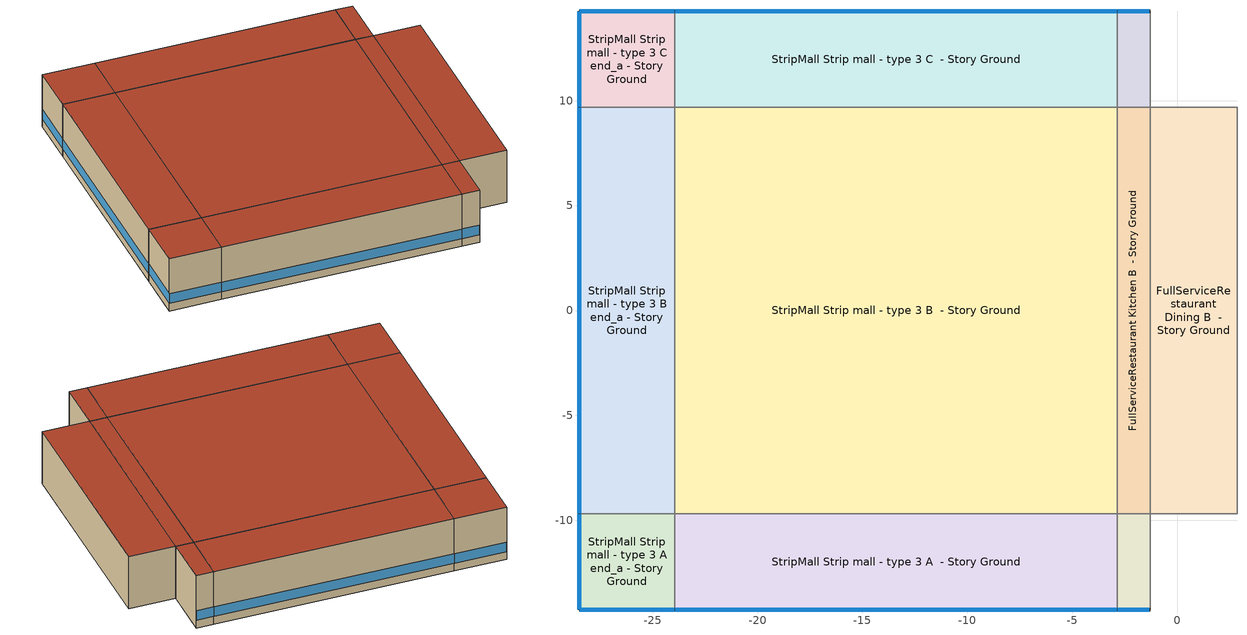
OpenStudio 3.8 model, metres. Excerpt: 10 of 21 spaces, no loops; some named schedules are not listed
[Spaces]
StripMall Strip mall - type 3 A end_a - Story Ground
 floor ground (Foundation F 126 Perim 914 Area 209): -28.51,-14.26 -28.51,-9.68 -23.94,-9.68 -23.94,-14.26 z0
 wall outside: -28.51,-9.68 -28.51,-14.26 -23.94,-14.26 z0:5.18
 wall to StripMall Strip mall - type 3 B end_a - Story Ground: -23.94,-9.68 -28.51,-9.68 z0:5.18
 wall to StripMall Strip mall - type 3 A  - Story Ground: -23.94,-14.26 -23.94,-9.68 z0:5.18
 window (Window U-1.01 SHGC 0.74): -28.51,-9.71 -28.51,-14.23 / -28.49,-14.26 -23.96,-14.26 z0.76:1.71
 roof outside: -23.94,-14.26 -23.94,-9.68 -28.51,-9.68 -28.51,-14.26 z5.18
StripMall Strip mall - type 3 B end_a - Story Ground
 floor ground (Foundation F 126 Perim 1937 Area 8855): -28.51,-9.68 -28.51,9.68 -23.94,9.68 -23.94,-9.68 z0
 wall outside: -28.51,9.68 -28.51,-9.68 z0:5.18
 wall to StripMall Strip mall - type 3 C end_a - Story Ground: -23.94,9.68 -28.51,9.68 z0:5.18
 wall to StripMall Strip mall - type 3 B  - Story Ground: -23.94,-9.68 -23.94,9.68 z0:5.18
 window (Window U-1.01 SHGC 0.74): -28.51,9.66 -28.51,-9.66 z0.76:1.7
 roof outside: -23.94,-9.68 -23.94,9.68 -28.51,9.68 -28.51,-9.68 z5.18
StripMall Strip mall - type 3 C end_a - Story Ground
 floor ground (Foundation F 126 Perim 914 Area 209): -28.51,9.68 -28.51,14.26 -23.94,14.26 -23.94,9.68 z0
 wall outside: -23.94,14.26 -28.51,14.26 -28.51,9.68 z0:5.18
 wall to StripMall Strip mall - type 3 C  - Story Ground: -23.94,9.68 -23.94,14.26 z0:5.18
 window (Window U-1.01 SHGC 0.74): -28.51,14.23 -28.51,9.71 / -23.96,14.26 -28.49,14.26 z0.76:1.71
 roof outside: -23.94,9.68 -23.94,14.26 -28.51,14.26 -28.51,9.68 z5.18
StripMall Strip mall - type 3 A  - Story Ground
 floor ground (Foundation F 126 Perim 2109 Area 9642): -23.94,-14.26 -23.94,-9.68 -2.85,-9.68 -2.85,-14.26 z0
 wall outside: -23.94,-14.26 -2.85,-14.26 z0:5.18
 wall to StripMall Strip mall - type 3 B  - Story Ground: -2.85,-9.68 -23.94,-9.68 z0:5.18
 wall to FullServiceRestaurant Kitchen A  - Story Ground: -2.85,-14.26 -2.85,-9.68 z0:5.18
 window (Window U-1.01 SHGC 0.74): -23.91,-14.26 -2.88,-14.26 z0.76:1.7
 roof outside: -2.85,-14.26 -2.85,-9.68 -23.94,-9.68 -23.94,-14.26 z5.18
StripMall Strip mall - type 3 B  - Story Ground
 floor ground (Foundation F 126 Perim 0 Area 40843): -23.94,-9.68 -23.94,9.68 -2.85,9.68 -2.85,-9.68 z0
 wall to StripMall Strip mall - type 3 C  - Story Ground: -2.85,9.68 -23.94,9.68 z0:5.18
 wall to FullServiceRestaurant Kitchen B  - Story Ground: -2.85,-9.68 -2.85,9.68 z0:5.18
 roof outside: -2.85,-9.68 -2.85,9.68 -23.94,9.68 -23.94,-9.68 z5.18
StripMall Strip mall - type 3 C  - Story Ground
 floor ground (Foundation F 126 Perim 2109 Area 9642): -23.94,9.68 -23.94,14.26 -2.85,14.26 -2.85,9.68 z0
 wall outside: -2.85,14.26 -23.94,14.26 z0:5.18
 wall to FullServiceRestaurant Kitchen C  - Story Ground: -2.85,9.68 -2.85,14.26 z0:5.18
 window (Window U-1.01 SHGC 0.74): -2.88,14.26 -23.91,14.26 z0.76:1.7
 roof outside: -2.85,9.68 -2.85,14.26 -23.94,14.26 -23.94,9.68 z5.18
FullServiceRestaurant Kitchen A  - Story Ground
 floor ground (Foundation F 126 Perim 156 Area 711): -2.85,-14.26 -2.85,-9.68 -1.3,-9.68 -1.3,-14.26 z0
 wall outside: -2.85,-14.26 -1.3,-14.26 z0:5.18
 wall to FullServiceRestaurant Kitchen B  - Story Ground: -1.3,-9.68 -2.85,-9.68 z0:5.18
 wall to FullServiceRestaurant Dining A  - Story Ground: -1.3,-14.26 -1.3,-9.68 z0:5.18
 window (Window U-1.01 SHGC 0.74): -2.83,-14.26 -1.32,-14.26 z0.76:1.73
 roof outside: -1.3,-14.26 -1.3,-9.68 -2.85,-9.68 -2.85,-14.26 z5.18
FullServiceRestaurant Kitchen B  - Story Ground
 floor ground (Foundation F 126 Perim 0 Area 3013): -2.85,-9.68 -2.85,9.68 -1.3,9.68 -1.3,-9.68 z0
 wall to FullServiceRestaurant Kitchen C  - Story Ground: -1.3,9.68 -2.85,9.68 z0:5.18
 wall to FullServiceRestaurant Dining B  - Story Ground: -1.3,-9.68 -1.3,9.68 z0:5.18
 roof outside: -1.3,-9.68 -1.3,9.68 -2.85,9.68 -2.85,-9.68 z5.18
FullServiceRestaurant Kitchen C  - Story Ground
 floor ground (Foundation F 126 Perim 156 Area 711): -2.85,9.68 -2.85,14.26 -1.3,14.26 -1.3,9.68 z0
 wall outside: -1.3,14.26 -2.85,14.26 z0:5.18
 wall to FullServiceRestaurant Dining C  - Story Ground: -1.3,9.68 -1.3,14.26 z0:5.18
 window (Window U-1.01 SHGC 0.74): -1.32,14.26 -2.83,14.26 z0.76:1.73
 roof outside: -1.3,9.68 -1.3,14.26 -2.85,14.26 -2.85,9.68 z5.18
FullServiceRestaurant Dining B  - Story Ground
 floor ground (Foundation F 126 Perim 0 Area 8031): -1.3,-9.68 -1.3,9.68 2.85,9.68 2.85,-9.68 z0
 wall to FullServiceRestaurant Dining C  - Story Ground: 2.85,9.68 -1.3,9.68 z0:5.18
 wall to StripMall Strip mall - type 1 B  - Story Ground: 2.85,-9.68 2.85,9.68 z0:5.18
 wall to FullServiceRestaurant Dining A  - Story Ground: -1.3,-9.68 2.85,-9.68 z0:5.18
 roof outside: 2.85,-9.68 2.85,9.68 -1.3,9.68 -1.3,-9.68 z5.18
[Site]
Middleton Fld_AL_USA: Latitude {deg}=31.42; Longitude {deg}=-87.04; Time Zone {hr}=-6; Elevation {m}=79; Terrain=City
[Site:WaterMainsTemperature]
Calculation Method=Correlation; Annual Average Outdoor Air Temperature {C}=19.2242; Maximum Difference In Monthly Average Outdoor Air Temperatures {deltaC}=20.55
[SizingPeriod:DesignDay] Daily Dry-Bulb Temperature Range {deltaC}=11.2; Barometric Pressure {Pa}=100380; Wind Speed {m/s}=2.4; Wind Direction {deg}=190; Rain Indicator=No; Snow Indicator=No; Day of Month=21; Month=7; Day Type=SummerDesignDay; Daylight Saving Time Indicator=No; Dry-Bulb Temperature Range Modifier Type=DefaultMultipliers; Solar Model Indicator=ASHRAETau; ASHRAE Clear Sky Optical Depth for Beam Irradiance=0.452; ASHRAE Clear Sky Optical Depth for Diffuse Irradiance=2.206
Name | Maximum Dry-Bulb Temperature {C} | Humidity Condition Type | Wetbulb or DewPoint at Maximum Dry-Bulb {C}
Middleton Fld Ann Clg .4% Condns DB=>MWB 1 | 35.3 | Wetbulb | 24.4
Middleton Fld Ann Clg .4% Condns WB=>MDB 1 | 31.6 | Wetbulb | 26.4
Middleton Fld Ann Clg 1% Condns DB=>MWB 1 | 33.9 | Wetbulb | 24.2
Middleton Fld Ann Clg 2% Condns DP=>MDB 1 | 27.4 | Dewpoint | 23.9
[ClimateZones]
Climate Zone Institution Name 1=ASHRAE; Climate Zone Document Name 1=ANSI/ASHRAE Standard 169; Climate Zone Document Year 1=2006; Climate Zone Value 1=ASHRAE 169-2013-3A
[Building]
ComStock DOE Ref Pre-1980|RetailStripmall|FullServiceRestaurant: North Axis {deg}=180; Default Construction Set=ComStock DOE Ref Pre-1980 - StMall - ASHRAE 169-2013-3A; Default Schedule Set=Building Default Schedule Set; Standards Building Type=StripMall
[Site:GroundTemperature:FCfactorMethod]
January Ground Temperature {C}=16; February Ground Temperature {C}=11.9; March Ground Temperature {C}=7.7; April Ground Temperature {C}=4; May Ground Temperature {C}=7.9; June Ground Temperature {C}=13.8; July Ground Temperature {C}=17.2; August Ground Temperature {C}=20.8; September Ground Temperature {C}=24.8; October Ground Temperature {C}=26.1; November Ground Temperature {C}=26.5; December Ground Temperature {C}=22.5
[Construction:FfactorGroundFloor] F-Factor {W/m-K}=1.26344
Name | Area {m2} | PerimeterExposed {m}
Foundation F 126 Perim 1937 Area 8855 | 88.5479 | 19.3674
Foundation F 126 Perim 914 Area 209 | 20.9032 | 9.144
Foundation F 126 Perim 0 Area 3013 | 30.1277 | 0
Foundation F 126 Perim 156 Area 711 | 7.11213 | 1.55558
Foundation F 126 Perim 2109 Area 9642 | 96.4156 | 21.0883
Foundation F 126 Perim 0 Area 40843 | 408.426 | 0
Foundation F 126 Perim 0 Area 8031 | 80.311 | 0
[DefaultConstructionSet]
ComStock DOE Ref Pre-1980 - StMall - ASHRAE 169-2013-3A: Default Exterior Surface Constructions=Default Surface Constructions 1; Default Interior Surface Constructions=Default Surface Constructions 2; Default Ground Contact Surface Constructions=Default Surface Constructions 3; Default Exterior SubSurface Constructions=Default Sub Surface Constructions 1; Default Interior SubSurface Constructions=Default Sub Surface Constructions 2; Interior Partition Construction=Typical Interior Partition
[DefaultSurfaceConstructions]
Name | Floor Construction | Wall Construction | Roof Ceiling Construction
Default Surface Constructions 1 | Typical Insulated Exterior Mass Floor | Typical Insulated Steel Framed Exterior Wall R-4.44 | Typical IEAD Roof R-10.0
Default Surface Constructions 2 | Typical Interior Floor | Typical Interior Wall | Typical Interior Ceiling
Default Surface Constructions 3 | Typical Insulated Carpeted 6in Slab Floor | Typical Insulated Basement Mass Wall
[Construction]
Typical Insulated Exterior Mass Floor: 4 in. Normalweight Concrete Floor, Typical Carpet Pad
Typical Insulated Steel Framed Exterior Wall R-4.44: 25mm Stucco, 5/8 in. Gypsum Board, Typical Insulation R-2.27, 5/8 in. Gypsum Board
Typical IEAD Roof R-10.0: Roof Membrane, Typical Insulation R-8.88, Metal Roof Surface
Typical Interior Floor: 100mm Normalweight concrete floor, CP02 CARPET PAD
Typical Interior Wall: G01 13mm gypsum board, G01 13mm gypsum board
Typical Interior Ceiling: CP02 CARPET PAD, 100mm Normalweight concrete floor
Typical Insulated Carpeted 6in Slab Floor: 6 in. Normalweight Concrete Floor, Typical Carpet Pad
Typical Insulated Basement Mass Wall: 8 in. Concrete Block Basement Wall
U 1.22 SHGC 0.54 Simple Glazing Window U-1.22 SHGC 0.54: U 1.22 SHGC 0.54 Simple Glazing U-1.22 SHGC 0.54
U 1.22 SHGC 0.54 Simple Glazing Window U-1.22 SHGC 0.54 1: U 1.22 SHGC 0.54 Simple Glazing U-1.22 SHGC 0.54 1
Typical Insulated Metal Door: F08 Metal surface, Typical Insulation
U 0.88 SHGC 0.16 Sgl Ref-A-L Clr 6mm: REF A CLEAR LO 6MM
Typical Overhead Door: Typical Insulation
Typical Interior Window: Clear 3mm
Typical Interior Door; Typical Interior Partition: G05 25mm wood
InteriorFurnishings 1: Std Wood 6inch 1
Window U-1.01 SHGC 0.74: Simple Glazing Single - No LowE - Clear - Aluminum
[Material:NoMass] Roughness=Smooth; Thermal Absorptance=0.9; Solar Absorptance=0.7
Name | Thermal Resistance {m2-K/W} | Visible Absorptance
Typical Insulation R-2.27 | 0.39899 | 0.7
Typical Carpet Pad; CP02 CARPET PAD | 0.21648 | 0.8
Typical Insulation R-8.88 | 1.56434 | 0.7
Typical Insulation | 0.0282222 | 0.7
[Material] Thermal Absorptance=0.9
Name | Roughness | Thickness {m} | Conductivity {W/m-K} | Density {kg/m3} | Specific Heat {J/kg-K} | Solar Absorptance | Visible Absorptance
4 in. Normalweight Concrete Floor | MediumRough | 0.1016 | 2.31 | 2322 | 832 | 0.7 | 0.7
25mm Stucco | Smooth | 0.0254 | 0.72 | 1856 | 840 | 0.7 | 0.7
5/8 in. Gypsum Board | MediumSmooth | 0.0159 | 0.16 | 800 | 1090 | 0.7 | 0.7
Roof Membrane | VeryRough | 0.0095 | 0.16 | 1121.29 | 1460 | 0.7 | 0.7
Metal Roof Surface; F08 Metal surface | Smooth | 0.0008 | 45.28 | 7824 | 500 | 0.7 | 0.7
100mm Normalweight concrete floor | MediumRough | 0.1016 | 2.31045 | 2322 | 832.557 | 0.7 | 0.7
G01 13mm gypsum board | Smooth | 0.0127 | 0.160031 | 800.001 | 1090.73 | 0.7 | 0.5
6 in. Normalweight Concrete Floor | MediumRough | 0.1524 | 2.31 | 2322 | 832 | 0.7 | 0.7
8 in. Concrete Block Basement Wall | MediumRough | 0.2032 | 1.326 | 1842 | 912 | 0.7 | 0.7
G05 25mm wood | MediumSmooth | 0.0254 | 0.15 | 608 | 1630 | 0.5 | 0.5
Std Wood 6inch 1 | MediumSmooth | 0.15 | 0.12 | 540 | 1210 | 0.7 | 0.7
[DefaultSubSurfaceConstructions]
Name | Fixed Window Construction | Operable Window Construction | Door Construction | Glass Door Construction | Overhead Door Construction | Tubular Daylight Dome Construction | Tubular Daylight Diffuser Construction
Default Sub Surface Constructions 1 | U 1.22 SHGC 0.54 Simple Glazing Window U-1.22 SHGC 0.54 | U 1.22 SHGC 0.54 Simple Glazing Window U-1.22 SHGC 0.54 1 | Typical Insulated Metal Door | U 0.88 SHGC 0.16 Sgl Ref-A-L Clr 6mm | Typical Overhead Door | Typical Interior Window | Typical Interior Window
Default Sub Surface Constructions 2 | Typical Interior Window | Typical Interior Window | Typical Interior Door
[WindowMaterial:SimpleGlazingSystem]
Name | U-Factor {W/m2-K} | Solar Heat Gain Coefficient | Visible Transmittance
U 1.22 SHGC 0.54 Simple Glazing U-1.22 SHGC 0.54; U 1.22 SHGC 0.54 Simple Glazing U-1.22 SHGC 0.54 1 | 6.92748 | 0.54 | 0.38
Simple Glazing Single - No LowE - Clear - Aluminum | 5.73505 | 0.744 | 0.754
[WindowMaterial:Glazing] Optical Data Type=SpectralAverage; Infrared Transmittance at Normal Incidence=0; Front Side Infrared Hemispherical Emissivity=0.84; Conductivity {W/m-K}=0.9; Dirt Correction Factor for Solar and Visible Transmittance=1; Solar Diffusing=No
Name | Thickness {m} | Solar Transmittance at Normal Incidence | Front Side Solar Reflectance at Normal Incidence | Back Side Solar Reflectance at Normal Incidence | Visible Transmittance at Normal Incidence | Front Side Visible Reflectance at Normal Incidence | Back Side Visible Reflectance at Normal Incidence | Back Side Infrared Hemispherical Emissivity
REF A CLEAR LO 6MM | 0.006 | 0.066 | 0.341 | 0.493 | 0.08 | 0.41 | 0.37 | 0.4
Clear 3mm | 0.003 | 0.837 | 0.075 | 0.075 | 0.898 | 0.081 | 0.081 | 0.84
[SpaceType]
Name | Default Schedule Set | Design Specification Outdoor Air Object | Standards Building Type | Standards Space Type
StripMall Strip mall - type 3 - ComStock DOE Ref Pre-1980 | StripMall Strip mall - type 3 Schedule Set | StripMall Strip mall - type 3 Ventilation | StripMall | Strip mall - type 3
FullServiceRestaurant Kitchen - ComStock DOE Ref Pre-1980 | FullServiceRestaurant Kitchen Schedule Set | FullServiceRestaurant Kitchen Ventilation | FullServiceRestaurant | Kitchen
FullServiceRestaurant Dining - ComStock DOE Ref Pre-1980 | FullServiceRestaurant Dining Schedule Set | FullServiceRestaurant Dining Ventilation | FullServiceRestaurant | Dining
[BuildingStory]
Story Ground: Nominal Z Coordinate {m}=0; Nominal Floor to Floor Height {m}=5.1816
[Space] Building Story=Story Ground
Name | Space Type | Thermal Zone
StripMall Strip mall - type 3 A end_a - Story Ground | StripMall Strip mall - type 3 - ComStock DOE Ref Pre-1980 | Zone StripMall Strip mall - type 3 A end_a - Story Ground
StripMall Strip mall - type 3 B end_a - Story Ground | StripMall Strip mall - type 3 - ComStock DOE Ref Pre-1980 | Zone StripMall Strip mall - type 3 B end_a - Story Ground
StripMall Strip mall - type 3 C end_a - Story Ground | StripMall Strip mall - type 3 - ComStock DOE Ref Pre-1980 | Zone StripMall Strip mall - type 3 C end_a - Story Ground
StripMall Strip mall - type 3 A  - Story Ground | StripMall Strip mall - type 3 - ComStock DOE Ref Pre-1980 | Zone StripMall Strip mall - type 3 A  - Story Ground
StripMall Strip mall - type 3 B  - Story Ground | StripMall Strip mall - type 3 - ComStock DOE Ref Pre-1980 | Zone StripMall Strip mall - type 3 B  - Story Ground
StripMall Strip mall - type 3 C  - Story Ground | StripMall Strip mall - type 3 - ComStock DOE Ref Pre-1980 | Zone StripMall Strip mall - type 3 C  - Story Ground
FullServiceRestaurant Kitchen A  - Story Ground | FullServiceRestaurant Kitchen - ComStock DOE Ref Pre-1980 | Zone FullServiceRestaurant Kitchen A  - Story Ground
FullServiceRestaurant Kitchen B  - Story Ground | FullServiceRestaurant Kitchen - ComStock DOE Ref Pre-1980 | Zone FullServiceRestaurant Kitchen B  - Story Ground
FullServiceRestaurant Kitchen C  - Story Ground | FullServiceRestaurant Kitchen - ComStock DOE Ref Pre-1980 | Zone FullServiceRestaurant Kitchen C  - Story Ground
FullServiceRestaurant Dining B  - Story Ground | FullServiceRestaurant Dining - ComStock DOE Ref Pre-1980 | Zone FullServiceRestaurant Dining B  - Story Ground
[ThermalZone] Multiplier=1; Use Ideal Air Loads=No
Name | Thermostat
Zone StripMall Strip mall - type 3 A end_a - Story Ground | StripMall Strip mall - type 3 - ComStock DOE Ref Pre-1980 Thermostat 1
Zone StripMall Strip mall - type 3 B end_a - Story Ground | StripMall Strip mall - type 3 - ComStock DOE Ref Pre-1980 Thermostat 3
Zone StripMall Strip mall - type 3 C end_a - Story Ground | StripMall Strip mall - type 3 - ComStock DOE Ref Pre-1980 Thermostat 5
Zone StripMall Strip mall - type 3 A  - Story Ground | StripMall Strip mall - type 3 - ComStock DOE Ref Pre-1980 Thermostat
Zone StripMall Strip mall - type 3 B  - Story Ground | StripMall Strip mall - type 3 - ComStock DOE Ref Pre-1980 Thermostat 2
Zone StripMall Strip mall - type 3 C  - Story Ground | StripMall Strip mall - type 3 - ComStock DOE Ref Pre-1980 Thermostat 4
Zone FullServiceRestaurant Kitchen A  - Story Ground | FullServiceRestaurant Kitchen - ComStock DOE Ref Pre-1980 Thermostat
Zone FullServiceRestaurant Kitchen B  - Story Ground | FullServiceRestaurant Kitchen - ComStock DOE Ref Pre-1980 Thermostat 1
Zone FullServiceRestaurant Kitchen C  - Story Ground | FullServiceRestaurant Kitchen - ComStock DOE Ref Pre-1980 Thermostat 2
Zone FullServiceRestaurant Dining B  - Story Ground | FullServiceRestaurant Dining - ComStock DOE Ref Pre-1980 Thermostat 1
[People:Definition] Number of People Calculation Method=People/Area; Fraction Radiant=0.3
Name | People per Space Floor Area {person/m2}
FullServiceRestaurant Dining People Definition | 0.721182
FullServiceRestaurant Kitchen People Definition | 0.0538196
StripMall Strip mall - type 3 People Definition | 0.161459
[People] Work Efficiency Schedule=Work Efficiency Schedule; Clothing Insulation Schedule=Clothing Schedule; Air Velocity Schedule=Air Velocity Schedule; Multiplier=1
Name | People Definition | Space or SpaceType
FullServiceRestaurant Dining People | FullServiceRestaurant Dining People Definition | FullServiceRestaurant Dining - ComStock DOE Ref Pre-1980
FullServiceRestaurant Kitchen People | FullServiceRestaurant Kitchen People Definition | FullServiceRestaurant Kitchen - ComStock DOE Ref Pre-1980
StripMall Strip mall - type 3 People | StripMall Strip mall - type 3 People Definition | StripMall Strip mall - type 3 - ComStock DOE Ref Pre-1980
[Lights:Definition] Design Level Calculation Method=Watts/Area; Fraction Visible=0.2; Return Air Fraction=0
Name | Watts per Space Floor Area {W/m2} | Fraction Radiant
FullServiceRestaurant Dining - ComStock DOE Ref Pre-1980 General Lights Definition | 2.41972 | 0.31
FullServiceRestaurant Dining - ComStock DOE Ref Pre-1980 Task Lights Definition | 4.44268 | 0.125
FullServiceRestaurant Dining - ComStock DOE Ref Pre-1980 Wall Wash Lights Definition | 6.57466 | 0.125
FullServiceRestaurant Kitchen - ComStock DOE Ref Pre-1980 General Lights Definition | 9.13396 | 0.31
FullServiceRestaurant Kitchen - ComStock DOE Ref Pre-1980 Task Lights Definition | 14.7651 | 0.125
StripMall Strip mall - type 3 - ComStock DOE Ref Pre-1980 General Lights Definition | 9.60024 | 0.31
StripMall Strip mall - type 3 - ComStock DOE Ref Pre-1980 Supplemental Lights Definition | 3.93529 | 0.125
StripMall Strip mall - type 3 - ComStock DOE Ref Pre-1980 Wall Wash Lights Definition | 3.88844 | 0.125
[ElectricEquipment:Definition]
Name | Design Level Calculation Method | Watts per Space Floor Area {W/m2} | Fraction Latent | Fraction Radiant | Fraction Lost | Design Level {W}
FullServiceRestaurant Dining Elec Equip Definition | Watts/Area | 27.1251 | 0.25 | 0.3 | 0
misc_electric_kitchen_equipment_definition | Watts/Area | 16.8455 | 0.25 | 0.3 | 0.2
StripMall Strip mall - type 3 Elec Equip Definition | Watts/Area | 3.83902 | 0 | 0.5 | 0
electric_fryer_equipment_definition_bldg_quantity=1.0 | EquipmentLevel |  | 0.25 | 0.3 | 0.2 | 22000
[ElectricEquipment]
Name | Electric Equipment Definition | Space or SpaceType | Schedule | Multiplier
FullServiceRestaurant Dining Elec Equip | FullServiceRestaurant Dining Elec Equip Definition | FullServiceRestaurant Dining - ComStock DOE Ref Pre-1980 | FoodService_Restaurant BLDG_EQUIP_EndUseData BPR Adjusted
misc_electric_kitchen_equipment | misc_electric_kitchen_equipment_definition | FullServiceRestaurant Kitchen - ComStock DOE Ref Pre-1980 | FoodService_Restaurant BLDG_EQUIP_EndUseData BPR Adjusted
StripMall Strip mall - type 3 Elec Equip | StripMall Strip mall - type 3 Elec Equip Definition | StripMall Strip mall - type 3 - ComStock DOE Ref Pre-1980 | Mercantile_Retail BLDG_EQUIP_EndUseData BPR Adjusted
electric_fryer_equipment_bldg_quantity=1.0 | electric_fryer_equipment_definition_bldg_quantity=1.0 | FullServiceRestaurant Kitchen - ComStock DOE Ref Pre-1980 | FoodService_Restaurant BLDG_EQUIP_EndUseData BPR Adjusted | 0.333333
[DesignSpecification:OutdoorAir] Outdoor Air Method=Sum
Name | Outdoor Air Flow per Person {m3/s-person} | Outdoor Air Flow per Floor Area {m3/s-m2}
FullServiceRestaurant Dining Ventilation | 0.00943895
FullServiceRestaurant Kitchen Ventilation |  | 0.0023876
StripMall Strip mall - type 3 Ventilation |  | 0.001524
[DefaultScheduleSet]
Name | Number of People Schedule | People Activity Level Schedule | Lighting Schedule | Electric Equipment Schedule | Infiltration Schedule | Gas Equipment Schedule | Hours of Operation Schedule
FullServiceRestaurant Dining Schedule Set | FullServiceRestaurant Bldg Occ | FullServiceRestaurant Activity | FoodService_Restaurant BLDG_LIGHT_EndUseData | FoodService_Restaurant BLDG_EQUIP_EndUseData | FullServiceRestaurant Infil Half On
FullServiceRestaurant Kitchen Schedule Set | FullServiceRestaurant Bldg Occ | FullServiceRestaurant Activity | FoodService_Restaurant BLDG_LIGHT_EndUseData | FoodService_Restaurant BLDG_EQUIP_EndUseData | FullServiceRestaurant Infil Half On | FullServiceRestaurant Gas Equip
StripMall Strip mall - type 3 Schedule Set | StripMall Bldg Occ | StripMall Activity | Mercantile_Retail BLDG_LIGHT_EndUseData | Mercantile_Retail BLDG_EQUIP_EndUseData | StripMall Infil Half On
Building Default Schedule Set |  |  |  |  |  |  | Building Hours of Operation NonResidential
[Exterior:Lights:Definition]
Name | Design Level {W}
Parking Areas and Drives Def (W/ft^2) | 0.0414577
Building Facades Def (W/ft^2) | 0.2
Main Entries Def (W/ft) | 30
Other Doors Def (W/ft) | 20
[Exterior:Lights] Schedule=Always On Discrete; Control Option=AstronomicalClock
Name | Exterior Lights Definition | Multiplier
Parking Areas and Drives | Parking Areas and Drives Def (W/ft^2) | 36756.1
Building Facades | Building Facades Def (W/ft^2) | 9541.23
Main Entries | Main Entries Def (W/ft) | 75.6
Other Doors | Other Doors Def (W/ft) | 43.68
[ZoneMixing] Schedule=RestaurantSitDown Kitchen_Exhaust_SCH; Design Flow Rate Calculation Method=Flow/Zone
Name | Zone or Space | Design Flow Rate {m3/s} | Source Zone or Space
Zone Mixing 1 | Zone FullServiceRestaurant Kitchen A  - Story Ground | 0.0236142 | Zone FullServiceRestaurant Dining A  - Story Ground
Zone Mixing 2 | Zone FullServiceRestaurant Kitchen B  - Story Ground | 0.100032 | Zone FullServiceRestaurant Dining B  - Story Ground
Zone Mixing 3 | Zone FullServiceRestaurant Kitchen C  - Story Ground | 0.0236142 | Zone FullServiceRestaurant Dining C  - Story Ground
[ThermostatSetpoint:DualSetpoint]
Name | Heating Setpoint Temperature Schedule | Cooling Setpoint Temperature Schedule
FullServiceRestaurant Dining - ComStock DOE Ref Pre-1980 Thermostat 1 | FullServiceRestaurant HtgSetp | FullServiceRestaurant ClgSetp
FullServiceRestaurant Kitchen - ComStock DOE Ref Pre-1980 Thermostat; FullServiceRestaurant Kitchen - ComStock DOE Ref Pre-1980 Thermostat 1; FullServiceRestaurant Kitchen - ComStock DOE Ref Pre-1980 Thermostat 2 | FullServiceRestaurant HtgSetp Kitchen | FullServiceRestaurant ClgSetp Kitchen
StripMall Strip mall - type 3 - ComStock DOE Ref Pre-1980 Thermostat; StripMall Strip mall - type 3 - ComStock DOE Ref Pre-1980 Thermostat 1; StripMall Strip mall - type 3 - ComStock DOE Ref Pre-1980 Thermostat 2; StripMall Strip mall - type 3 - ComStock DOE Ref Pre-1980 Thermostat 3; StripMall Strip mall - type 3 - ComStock DOE Ref Pre-1980 Thermostat 4; StripMall Strip mall - type 3 - ComStock DOE Ref Pre-1980 Thermostat 5 | StripMall HtgSetp | StripMall ClgSetp
[InternalMass:Definition]
Internal Mass Definition 2: Construction=InteriorFurnishings 1; Design Level Calculation Method=SurfaceArea/Area; Surface Area per Space Floor Area=2
[InternalMass] Internal Mass Definition=Internal Mass Definition 2; Multiplier=1
Name | Space or SpaceType
StripMall Strip mall - type 3 A end_a - Story Ground Mass | StripMall Strip mall - type 3 A end_a - Story Ground
StripMall Strip mall - type 3 B end_a - Story Ground Mass | StripMall Strip mall - type 3 B end_a - Story Ground
FullServiceRestaurant Kitchen B  - Story Ground Mass | FullServiceRestaurant Kitchen B  - Story Ground
FullServiceRestaurant Kitchen A  - Story Ground Mass | FullServiceRestaurant Kitchen A  - Story Ground
StripMall Strip mall - type 3 A  - Story Ground Mass | StripMall Strip mall - type 3 A  - Story Ground
StripMall Strip mall - type 3 C end_a - Story Ground Mass | StripMall Strip mall - type 3 C end_a - Story Ground
StripMall Strip mall - type 3 B  - Story Ground Mass | StripMall Strip mall - type 3 B  - Story Ground
StripMall Strip mall - type 3 C  - Story Ground Mass | StripMall Strip mall - type 3 C  - Story Ground
FullServiceRestaurant Kitchen C  - Story Ground Mass | FullServiceRestaurant Kitchen C  - Story Ground
FullServiceRestaurant Dining B  - Story Ground Mass | FullServiceRestaurant Dining B  - Story Ground
[Lights] Fraction Replaceable=1
Name | Lights Definition | Space or SpaceType | Schedule
FullServiceRestaurant Dining - ComStock DOE Ref Pre-1980 General Lighting | FullServiceRestaurant Dining - ComStock DOE Ref Pre-1980 General Lights Definition | FullServiceRestaurant Dining - ComStock DOE Ref Pre-1980 | FoodService_Restaurant BLDG_LIGHT_EndUseData BPR Adjusted
FullServiceRestaurant Dining - ComStock DOE Ref Pre-1980 Task Lighting | FullServiceRestaurant Dining - ComStock DOE Ref Pre-1980 Task Lights Definition | FullServiceRestaurant Dining - ComStock DOE Ref Pre-1980 | FoodService_Restaurant BLDG_LIGHT_EndUseData BPR Adjusted
FullServiceRestaurant Dining - ComStock DOE Ref Pre-1980 Wall Wash Lighting | FullServiceRestaurant Dining - ComStock DOE Ref Pre-1980 Wall Wash Lights Definition | FullServiceRestaurant Dining - ComStock DOE Ref Pre-1980 | FoodService_Restaurant BLDG_LIGHT_EndUseData BPR Adjusted
FullServiceRestaurant Kitchen - ComStock DOE Ref Pre-1980 General Lighting | FullServiceRestaurant Kitchen - ComStock DOE Ref Pre-1980 General Lights Definition | FullServiceRestaurant Kitchen - ComStock DOE Ref Pre-1980 | FoodService_Restaurant BLDG_LIGHT_EndUseData BPR Adjusted
FullServiceRestaurant Kitchen - ComStock DOE Ref Pre-1980 Task Lighting | FullServiceRestaurant Kitchen - ComStock DOE Ref Pre-1980 Task Lights Definition | FullServiceRestaurant Kitchen - ComStock DOE Ref Pre-1980 | FoodService_Restaurant BLDG_LIGHT_EndUseData BPR Adjusted
StripMall Strip mall - type 3 - ComStock DOE Ref Pre-1980 General Lighting | StripMall Strip mall - type 3 - ComStock DOE Ref Pre-1980 General Lights Definition | StripMall Strip mall - type 3 - ComStock DOE Ref Pre-1980 | Mercantile_Retail BLDG_LIGHT_EndUseData BPR Adjusted
StripMall Strip mall - type 3 - ComStock DOE Ref Pre-1980 Supplemental Lighting | StripMall Strip mall - type 3 - ComStock DOE Ref Pre-1980 Supplemental Lights Definition | StripMall Strip mall - type 3 - ComStock DOE Ref Pre-1980 | Mercantile_Retail BLDG_LIGHT_EndUseData BPR Adjusted
StripMall Strip mall - type 3 - ComStock DOE Ref Pre-1980 Wall Wash Lighting | StripMall Strip mall - type 3 - ComStock DOE Ref Pre-1980 Wall Wash Lights Definition | StripMall Strip mall - type 3 - ComStock DOE Ref Pre-1980 | Mercantile_Retail BLDG_LIGHT_EndUseData BPR Adjusted
[SpaceInfiltration:DesignFlowRate] Design Flow Rate Calculation Method=Flow/ExteriorArea; Flow per Exterior Surface Area {m3/s-m2}=0.00103321; Velocity Term Coefficient=0
Name | Space or SpaceType | Schedule | Constant Term Coefficient | Temperature Term Coefficient | Velocity Squared Term Coefficient
StripMall Strip mall - type 3 A end_a - Story Ground HVAC On Infiltration | StripMall Strip mall - type 3 A end_a - Story Ground | Infiltration HVAC On Schedule | 0.0037 | 0.005 | 0.046
StripMall Strip mall - type 3 A end_a - Story Ground HVAC Off Infiltration | StripMall Strip mall - type 3 A end_a - Story Ground | Infiltration HVAC Off Schedule | 0 | 0.0097 | 0.0596
StripMall Strip mall - type 3 B end_a - Story Ground HVAC On Infiltration | StripMall Strip mall - type 3 B end_a - Story Ground | Infiltration HVAC On Schedule | 0.0037 | 0.005 | 0.046
StripMall Strip mall - type 3 B end_a - Story Ground HVAC Off Infiltration | StripMall Strip mall - type 3 B end_a - Story Ground | Infiltration HVAC Off Schedule | 0 | 0.0097 | 0.0596
FullServiceRestaurant Kitchen B  - Story Ground HVAC On Infiltration | FullServiceRestaurant Kitchen B  - Story Ground | Infiltration HVAC On Schedule | 0.0037 | 0.005 | 0.046
FullServiceRestaurant Kitchen B  - Story Ground HVAC Off Infiltration | FullServiceRestaurant Kitchen B  - Story Ground | Infiltration HVAC Off Schedule | 0 | 0.0097 | 0.0596
FullServiceRestaurant Kitchen A  - Story Ground HVAC On Infiltration | FullServiceRestaurant Kitchen A  - Story Ground | Infiltration HVAC On Schedule | 0.0037 | 0.005 | 0.046
FullServiceRestaurant Kitchen A  - Story Ground HVAC Off Infiltration | FullServiceRestaurant Kitchen A  - Story Ground | Infiltration HVAC Off Schedule | 0 | 0.0097 | 0.0596
StripMall Strip mall - type 3 A  - Story Ground HVAC On Infiltration | StripMall Strip mall - type 3 A  - Story Ground | Infiltration HVAC On Schedule | 0.0037 | 0.005 | 0.046
StripMall Strip mall - type 3 A  - Story Ground HVAC Off Infiltration | StripMall Strip mall - type 3 A  - Story Ground | Infiltration HVAC Off Schedule | 0 | 0.0097 | 0.0596
StripMall Strip mall - type 3 C end_a - Story Ground HVAC On Infiltration | StripMall Strip mall - type 3 C end_a - Story Ground | Infiltration HVAC On Schedule | 0.0037 | 0.005 | 0.046
StripMall Strip mall - type 3 C end_a - Story Ground HVAC Off Infiltration | StripMall Strip mall - type 3 C end_a - Story Ground | Infiltration HVAC Off Schedule | 0 | 0.0097 | 0.0596
StripMall Strip mall - type 3 B  - Story Ground HVAC On Infiltration | StripMall Strip mall - type 3 B  - Story Ground | Infiltration HVAC On Schedule | 0.0037 | 0.005 | 0.046
StripMall Strip mall - type 3 B  - Story Ground HVAC Off Infiltration | StripMall Strip mall - type 3 B  - Story Ground | Infiltration HVAC Off Schedule | 0 | 0.0097 | 0.0596
StripMall Strip mall - type 3 C  - Story Ground HVAC On Infiltration | StripMall Strip mall - type 3 C  - Story Ground | Infiltration HVAC On Schedule | 0.0037 | 0.005 | 0.046
StripMall Strip mall - type 3 C  - Story Ground HVAC Off Infiltration | StripMall Strip mall - type 3 C  - Story Ground | Infiltration HVAC Off Schedule | 0 | 0.0097 | 0.0596
FullServiceRestaurant Kitchen C  - Story Ground HVAC On Infiltration | FullServiceRestaurant Kitchen C  - Story Ground | Infiltration HVAC On Schedule | 0.0037 | 0.005 | 0.046
FullServiceRestaurant Kitchen C  - Story Ground HVAC Off Infiltration | FullServiceRestaurant Kitchen C  - Story Ground | Infiltration HVAC Off Schedule | 0 | 0.0097 | 0.0596
FullServiceRestaurant Dining B  - Story Ground HVAC On Infiltration | FullServiceRestaurant Dining B  - Story Ground | Infiltration HVAC On Schedule | 0.0037 | 0.005 | 0.046
FullServiceRestaurant Dining B  - Story Ground HVAC Off Infiltration | FullServiceRestaurant Dining B  - Story Ground | Infiltration HVAC Off Schedule | 0 | 0.0097 | 0.0596
[GasEquipment:Definition]
gas_oven_equipment_definition_bldg_quantity=2.0: Design Level Calculation Method=EquipmentLevel; Design Level {W}=32800; Fraction Latent=0.1; Fraction Radiant=0.2; Fraction Lost=0.7
[GasEquipment]
gas_oven_equipment_bldg_quantity=2.0: Gas Equipment Definition=gas_oven_equipment_definition_bldg_quantity=2.0; Space or SpaceType=FullServiceRestaurant Kitchen - ComStock DOE Ref Pre-1980; Schedule=FullServiceRestaurant Gas Equip; Multiplier=0.333333
[Schedule:Ruleset]
Name | Default Day Schedule | Summer Design Day Schedule | Winter Design Day Schedule
Clothing Schedule | Clothing Schedule Default Winter Clothes
Air Velocity Schedule | Air Velocity Schedule Default
Work Efficiency Schedule | Work Efficiency Schedule Default
FullServiceRestaurant Bldg Occ | FullServiceRestaurant Bldg Occ Default | FullServiceRestaurant Bldg Occ Summer Design Day | FullServiceRestaurant Bldg Occ Winter Design Day
FullServiceRestaurant Activity | FullServiceRestaurant Activity Default | FullServiceRestaurant Activity Summer Design Day | FullServiceRestaurant Activity Winter Design Day
FoodService_Restaurant BLDG_LIGHT_EndUseData | FoodService_Restaurant BLDG_LIGHT_EndUseData Default | FoodService_Restaurant BLDG_LIGHT_EndUseData Summer Design Day | FoodService_Restaurant BLDG_LIGHT_EndUseData Winter Design Day
FoodService_Restaurant BLDG_EQUIP_EndUseData | FoodService_Restaurant BLDG_EQUIP_EndUseData Default | FoodService_Restaurant BLDG_EQUIP_EndUseData Summer Design Day | FoodService_Restaurant BLDG_EQUIP_EndUseData Winter Design Day
FullServiceRestaurant Infil Half On | FullServiceRestaurant Infil Half On Default | FullServiceRestaurant Infil Half On Summer Design Day | FullServiceRestaurant Infil Half On Winter Design Day
FullServiceRestaurant Gas Equip | FullServiceRestaurant Gas Equip Default | FullServiceRestaurant Gas Equip Summer Design Day | FullServiceRestaurant Gas Equip Winter Design Day
StripMall Bldg Occ | StripMall Bldg Occ Default | StripMall Bldg Occ Summer Design Day | StripMall Bldg Occ Winter Design Day
StripMall Activity | StripMall Activity Default | StripMall Activity Summer Design Day | StripMall Activity Winter Design Day
Mercantile_Retail BLDG_LIGHT_EndUseData | Mercantile_Retail BLDG_LIGHT_EndUseData Default | Mercantile_Retail BLDG_LIGHT_EndUseData Summer Design Day | Mercantile_Retail BLDG_LIGHT_EndUseData Winter Design Day
Mercantile_Retail BLDG_EQUIP_EndUseData | Mercantile_Retail BLDG_EQUIP_EndUseData Default | Mercantile_Retail BLDG_EQUIP_EndUseData Summer Design Day | Mercantile_Retail BLDG_EQUIP_EndUseData Winter Design Day
StripMall Infil Half On | StripMall Infil Half On Default | StripMall Infil Half On Summer Design Day | StripMall Infil Half On Winter Design Day
RestaurantSitDown Kitchen_Exhaust_SCH | RestaurantSitDown Kitchen_Exhaust_SCH Default | RestaurantSitDown Kitchen_Exhaust_SCH Summer Design Day | RestaurantSitDown Kitchen_Exhaust_SCH Winter Design Day
FullServiceRestaurant HtgSetp | FullServiceRestaurant HtgSetp Default | Schedule Day 17 | Schedule Day 18
FullServiceRestaurant ClgSetp | FullServiceRestaurant ClgSetp Default | Schedule Day 14 | Schedule Day 15
FullServiceRestaurant HtgSetp Kitchen | FullServiceRestaurant HtgSetp Kitchen Default | Schedule Day 11 | Schedule Day 12
FullServiceRestaurant ClgSetp Kitchen | FullServiceRestaurant ClgSetp Kitchen Default | Schedule Day 8 | Schedule Day 9
StripMall HtgSetp | StripMall HtgSetp Default | Schedule Day 5 | Schedule Day 6
StripMall ClgSetp | StripMall ClgSetp Default | Schedule Day 2 | Schedule Day 3
Building Hours of Operation NonResidential | Building Hours of Operation NonResidential Default | Building Hours of Operation NonResidential Summer Design Day | Building Hours of Operation NonResidential Winter Design Day
FoodService_Restaurant BLDG_LIGHT_EndUseData BPR Adjusted | FoodService_Restaurant BLDG_LIGHT_EndUseData Default 1 | FoodService_Restaurant BLDG_LIGHT_EndUseData Summer Design Day 1 | FoodService_Restaurant BLDG_LIGHT_EndUseData Winter Design Day 1
Mercantile_Retail BLDG_LIGHT_EndUseData BPR Adjusted | Mercantile_Retail BLDG_LIGHT_EndUseData Default 1 | Mercantile_Retail BLDG_LIGHT_EndUseData Summer Design Day 1 | Mercantile_Retail BLDG_LIGHT_EndUseData Winter Design Day 1
FoodService_Restaurant BLDG_EQUIP_EndUseData BPR Adjusted | FoodService_Restaurant BLDG_EQUIP_EndUseData Default 1 | FoodService_Restaurant BLDG_EQUIP_EndUseData Summer Design Day 1 | FoodService_Restaurant BLDG_EQUIP_EndUseData Winter Design Day 1
Mercantile_Retail BLDG_EQUIP_EndUseData BPR Adjusted | Mercantile_Retail BLDG_EQUIP_EndUseData Default 1 | Mercantile_Retail BLDG_EQUIP_EndUseData Summer Design Day 1 | Mercantile_Retail BLDG_EQUIP_EndUseData Winter Design Day 1
Infiltration HVAC On Schedule | Zone StripMall Strip mall - type 3 B  - Story Ground Central Heating and AC Occ Sch Default 1 | Zone StripMall Strip mall - type 3 B  - Story Ground Central Heating and AC Occ Sch Summer Design Day 1 | Zone StripMall Strip mall - type 3 B  - Story Ground Central Heating and AC Occ Sch Winter Design Day 1
Infiltration HVAC Off Schedule | Infiltration HVAC Off Schedule Default Day Schedule | Infiltration HVAC Off Schedule Summer Design Day Schedule 1 | Infiltration HVAC Off Schedule Winter Design Day Schedule 1
[Schedule:Day]
StripMall Bldg Occ Default: Average, 2, 45, 0, 3, 0, 0.025, 3, 15, 0.05, 3, 30, 0.075, 3, 45, 0.1, 4, 0, 0.125, 4, 15, 0.15, 4, 30, 0.175, 4, 45, 0.2, 5, 0, 0.275, 5, 15, 0.35, 5, 30, 0.425, 5, 45, 0.5, 6, 15, 0.5, 6, 30, 0.513793, 6, 45, 0.527586, 7, 0, 0.541379, 7, 15, 0.555172, 7, 30, 0.568966, 7, 45, 0.582759, 8, 0, 0.596552, 8, 15, 0.610345, 8, 30, 0.624138, 8, 45, 0.637931, 9, 0, 0.651724, 9, 15, 0.665517, 9, 30, 0.67931, 9, 45, 0.693103, 9, 52, 0.7, 12, 22, 0.7, 12, 37, 0.725, 12, 52, 0.75, 13, 7, 0.775, 13, 22, 0.8, 13, 37, 0.775, 13, 52, 0.75, 14, 7, 0.725, 14, 22, 0.7, 14, 37, 0.65, 14, 52, 0.6, 15, 7, 0.55, 15, 22, 0.5, 17, 30, 0.5, 17, 45, 0.475, 18, 0, 0.45, 18, 15, 0.425, 18, 30, 0.4, 18, 45, 0.375, 19, 0, 0.35, 19, 15, 0.325, 19, 30, 0.3, 19, 45, 0.2625, 20, 0, 0.225, 20, 15, 0.1875, 20, 30, 0.15, 20, 45, 0.1125, 21, 0, 0.075, 21, 15, 0.0375, 21, 30, 0, 24, 0, 0
StripMall Bldg Occ Winter Design Day; StripMall Bldg Occ Summer Design Day; Building Hours of Operation NonResidential Winter Design Day; Building Hours of Operation NonResidential Summer Design Day; Zone StripMall Strip mall - type 3 B  - Story Ground Central Heating and AC Occ Sch Summer Design Day 1; Zone StripMall Strip mall - type 3 B  - Story Ground Central Heating and AC Occ Sch Winter Design Day 1: No, 24, 0, 1
RestaurantSitDown Kitchen_Exhaust_SCH Default: Average, 8, 0, 0, 20, 30, 1, 24, 0, 0
RestaurantSitDown Kitchen_Exhaust_SCH Winter Design Day; RestaurantSitDown Kitchen_Exhaust_SCH Summer Design Day: No, 5, 0, 0, 24, 0, 1
FullServiceRestaurant HtgSetp Default; FullServiceRestaurant HtgSetp Kitchen Default: Average, 1, 0, 20, 5, 0, 15.5556, 24, 0, 20
FullServiceRestaurant ClgSetp Default; FullServiceRestaurant ClgSetp Kitchen Default: Average, 1, 0, 22.2222, 5, 0, 23.8889, 24, 0, 22.2222
StripMall HtgSetp Default: Average, 2, 15, 15.5556, 20, 30, 20, 24, 0, 15.5556
StripMall ClgSetp Default: Average, 2, 15, 23.8889, 20, 30, 22.2222, 24, 0, 23.8889
Building Hours of Operation NonResidential Default: No, 4, 15, 0, 20, 30, 1, 24, 0, 0
Zone StripMall Strip mall - type 3 B  - Story Ground Central Heating and AC Occ Sch Default 1: No, 4, 0, 0, 20, 30, 1, 24, 0, 0
Infiltration HVAC Off Schedule Default Day Schedule: No, 4, 0, 1, 20, 30, 0, 24, 0, 1
Infiltration HVAC Off Schedule Summer Design Day Schedule 1; Infiltration HVAC Off Schedule Winter Design Day Schedule 1: No, 24, 0, 0
Schedule Day 2; Schedule Day 3; Schedule Day 8; Schedule Day 9; Schedule Day 14; Schedule Day 15: No, 24, 0, 22.2222
Schedule Day 5; Schedule Day 6; Schedule Day 11; Schedule Day 12; Schedule Day 17; Schedule Day 18: No, 24, 0, 20
[Schedule:Rule]
Name | Schedule Ruleset | Rule Order | Day Schedule | Apply Saturday | Date Specification Type | Start Month | Start Day | End Month | End Day | Apply Sunday | Apply Monday | Apply Tuesday | Apply Wednesday | Apply Thursday | Apply Friday | Specific Month 1 | Specific Day 1 | Specific Month 2 | Specific Day 2 | Specific Month 3 | Specific Day 3 | Specific Month 4 | Specific Day 4 | Specific Month 5 | Specific Day 5 | Specific Month 6 | Specific Day 6 | Specific Month 7 | Specific Day 7 | Specific Month 8 | Specific Day 8 | Specific Month 9 | Specific Day 9 | Specific Month 10 | Specific Day 10 | Specific Month 11 | Specific Day 11 | Specific Month 12 | Specific Day 12 | Specific Month 13 | Specific Day 13 | Specific Month 14 | Specific Day 14 | Specific Month 15 | Specific Day 15 | Specific Month 16 | Specific Day 16 | Specific Month 17 | Specific Day 17 | Specific Month 18 | Specific Day 18 | Specific Month 19 | Specific Day 19 | Specific Month 20 | Specific Day 20 | Specific Month 21 | Specific Day 21 | Specific Month 22 | Specific Day 22 | Specific Month 23 | Specific Day 23 | Specific Month 24 | Specific Day 24 | Specific Month 25 | Specific Day 25 | Specific Month 26 | Specific Day 26 | Specific Month 27 | Specific Day 27 | Specific Month 28 | Specific Day 28 | Specific Month 29 | Specific Day 29 | Specific Month 30 | Specific Day 30 | Specific Month 31 | Specific Day 31 | Specific Month 32 | Specific Day 32 | Specific Month 33 | Specific Day 33 | Specific Month 34 | Specific Day 34 | Specific Month 35 | Specific Day 35 | Specific Month 36 | Specific Day 36 | Specific Month 37 | Specific Day 37 | Specific Month 38 | Specific Day 38 | Specific Month 39 | Specific Day 39 | Specific Month 40 | Specific Day 40 | Specific Month 41 | Specific Day 41 | Specific Month 42 | Specific Day 42 | Specific Month 43 | Specific Day 43 | Specific Month 44 | Specific Day 44 | Specific Month 45 | Specific Day 45 | Specific Month 46 | Specific Day 46 | Specific Month 47 | Specific Day 47 | Specific Month 48 | Specific Day 48 | Specific Month 49 | Specific Day 49 | Specific Month 50 | Specific Day 50 | Specific Month 51 | Specific Day 51 | Specific Month 52 | Specific Day 52
Schedule Rule 11 | StripMall Bldg Occ | 1 | StripMall Bldg Occ Sat Day | Yes | DateRange | 1 | 1 | 12 | 31
Schedule Rule 19 | RestaurantSitDown Kitchen_Exhaust_SCH | 0 | RestaurantSitDown Kitchen_Exhaust_SCH Default|WntrDsn|SmrDsn|Sun|Wkdy Day |  | DateRange | 1 | 1 | 12 | 31 | Yes | Yes | Yes | Yes | Yes | Yes
Schedule Rule 29 | StripMall HtgSetp | 1 | StripMall HtgSetp Sat Day | Yes | DateRange | 1 | 1 | 12 | 31
Schedule Rule 30 | StripMall HtgSetp | 0 | StripMall HtgSetp Sun Day |  | DateRange | 1 | 1 | 12 | 31 | Yes
Schedule Rule 31 | StripMall ClgSetp | 1 | StripMall ClgSetp Sat Day | Yes | DateRange | 1 | 1 | 12 | 31
Schedule Rule 32 | StripMall ClgSetp | 0 | StripMall ClgSetp Sun Day |  | DateRange | 1 | 1 | 12 | 31 | Yes
Building Hours of Operation NonResidential Saturday Rule | Building Hours of Operation NonResidential | 1 | Building Hours of Operation NonResidential Saturday | Yes | DateRange | 1 | 1 | 12 | 31
Building Hours of Operation NonResidential Sunday Rule | Building Hours of Operation NonResidential | 0 | Building Hours of Operation NonResidential Sunday |  | DateRange | 1 | 1 | 12 | 31 | Yes
autogen FullServiceRestaurant ClgSetp 0 | FullServiceRestaurant ClgSetp | 0 | autogen FullServiceRestaurant ClgSetp 0_day_sch | Yes | SpecificDates |  |  |  |  | Yes | Yes | Yes | Yes | Yes | Yes | 1 | 6 | 1 | 13 | 1 | 20 | 1 | 27 | 2 | 3 | 2 | 10 | 2 | 17 | 2 | 24 | 3 | 3 | 3 | 10 | 3 | 17 | 3 | 24 | 3 | 31 | 4 | 7 | 4 | 14 | 4 | 21 | 4 | 28 | 5 | 5 | 5 | 12 | 5 | 19 | 5 | 26 | 6 | 2 | 6 | 9 | 6 | 16 | 6 | 23 | 6 | 30 | 7 | 7 | 7 | 14 | 7 | 21 | 7 | 28 | 8 | 4 | 8 | 11 | 8 | 18 | 8 | 25 | 9 | 1 | 9 | 8 | 9 | 15 | 9 | 22 | 9 | 29 | 10 | 6 | 10 | 13 | 10 | 20 | 10 | 27 | 11 | 3 | 11 | 10 | 11 | 17 | 11 | 24 | 12 | 1 | 12 | 8 | 12 | 15 | 12 | 22 | 12 | 29
autogen FullServiceRestaurant ClgSetp 1 | FullServiceRestaurant ClgSetp | 1 | autogen FullServiceRestaurant ClgSetp 1_day_sch | Yes | SpecificDates |  |  |  |  | Yes | Yes | Yes | Yes | Yes | Yes | 1 | 7 | 1 | 14 | 1 | 21 | 1 | 28 | 2 | 4 | 2 | 11 | 2 | 18 | 2 | 25 | 3 | 4 | 3 | 11 | 3 | 18 | 3 | 25 | 4 | 1 | 4 | 8 | 4 | 15 | 4 | 22 | 4 | 29 | 5 | 6 | 5 | 13 | 5 | 20 | 5 | 27 | 6 | 3 | 6 | 10 | 6 | 17 | 6 | 24 | 7 | 1 | 7 | 8 | 7 | 15 | 7 | 22 | 7 | 29 | 8 | 5 | 8 | 12 | 8 | 19 | 8 | 26 | 9 | 2 | 9 | 9 | 9 | 16 | 9 | 23 | 9 | 30 | 10 | 7 | 10 | 14 | 10 | 21 | 10 | 28 | 11 | 4 | 11 | 11 | 11 | 18 | 11 | 25 | 12 | 2 | 12 | 9 | 12 | 16 | 12 | 23 | 12 | 30
autogen FullServiceRestaurant ClgSetp Kitchen 0 | FullServiceRestaurant ClgSetp Kitchen | 0 | autogen FullServiceRestaurant ClgSetp Kitchen 0_day_sch | Yes | SpecificDates |  |  |  |  | Yes | Yes | Yes | Yes | Yes | Yes | 1 | 6 | 1 | 13 | 1 | 20 | 1 | 27 | 2 | 3 | 2 | 10 | 2 | 17 | 2 | 24 | 3 | 3 | 3 | 10 | 3 | 17 | 3 | 24 | 3 | 31 | 4 | 7 | 4 | 14 | 4 | 21 | 4 | 28 | 5 | 5 | 5 | 12 | 5 | 19 | 5 | 26 | 6 | 2 | 6 | 9 | 6 | 16 | 6 | 23 | 6 | 30 | 7 | 7 | 7 | 14 | 7 | 21 | 7 | 28 | 8 | 4 | 8 | 11 | 8 | 18 | 8 | 25 | 9 | 1 | 9 | 8 | 9 | 15 | 9 | 22 | 9 | 29 | 10 | 6 | 10 | 13 | 10 | 20 | 10 | 27 | 11 | 3 | 11 | 10 | 11 | 17 | 11 | 24 | 12 | 1 | 12 | 8 | 12 | 15 | 12 | 22 | 12 | 29
autogen FullServiceRestaurant ClgSetp Kitchen 1 | FullServiceRestaurant ClgSetp Kitchen | 1 | autogen FullServiceRestaurant ClgSetp Kitchen 1_day_sch | Yes | SpecificDates |  |  |  |  | Yes | Yes | Yes | Yes | Yes | Yes | 1 | 7 | 1 | 14 | 1 | 21 | 1 | 28 | 2 | 4 | 2 | 11 | 2 | 18 | 2 | 25 | 3 | 4 | 3 | 11 | 3 | 18 | 3 | 25 | 4 | 1 | 4 | 8 | 4 | 15 | 4 | 22 | 4 | 29 | 5 | 6 | 5 | 13 | 5 | 20 | 5 | 27 | 6 | 3 | 6 | 10 | 6 | 17 | 6 | 24 | 7 | 1 | 7 | 8 | 7 | 15 | 7 | 22 | 7 | 29 | 8 | 5 | 8 | 12 | 8 | 19 | 8 | 26 | 9 | 2 | 9 | 9 | 9 | 16 | 9 | 23 | 9 | 30 | 10 | 7 | 10 | 14 | 10 | 21 | 10 | 28 | 11 | 4 | 11 | 11 | 11 | 18 | 11 | 25 | 12 | 2 | 12 | 9 | 12 | 16 | 12 | 23 | 12 | 30
autogen FullServiceRestaurant HtgSetp 0 | FullServiceRestaurant HtgSetp | 0 | autogen FullServiceRestaurant HtgSetp 0_day_sch | Yes | SpecificDates |  |  |  |  | Yes | Yes | Yes | Yes | Yes | Yes | 1 | 6 | 1 | 13 | 1 | 20 | 1 | 27 | 2 | 3 | 2 | 10 | 2 | 17 | 2 | 24 | 3 | 3 | 3 | 10 | 3 | 17 | 3 | 24 | 3 | 31 | 4 | 7 | 4 | 14 | 4 | 21 | 4 | 28 | 5 | 5 | 5 | 12 | 5 | 19 | 5 | 26 | 6 | 2 | 6 | 9 | 6 | 16 | 6 | 23 | 6 | 30 | 7 | 7 | 7 | 14 | 7 | 21 | 7 | 28 | 8 | 4 | 8 | 11 | 8 | 18 | 8 | 25 | 9 | 1 | 9 | 8 | 9 | 15 | 9 | 22 | 9 | 29 | 10 | 6 | 10 | 13 | 10 | 20 | 10 | 27 | 11 | 3 | 11 | 10 | 11 | 17 | 11 | 24 | 12 | 1 | 12 | 8 | 12 | 15 | 12 | 22 | 12 | 29
autogen FullServiceRestaurant HtgSetp 1 | FullServiceRestaurant HtgSetp | 1 | autogen FullServiceRestaurant HtgSetp 1_day_sch | Yes | SpecificDates |  |  |  |  | Yes | Yes | Yes | Yes | Yes | Yes | 1 | 7 | 1 | 14 | 1 | 21 | 1 | 28 | 2 | 4 | 2 | 11 | 2 | 18 | 2 | 25 | 3 | 4 | 3 | 11 | 3 | 18 | 3 | 25 | 4 | 1 | 4 | 8 | 4 | 15 | 4 | 22 | 4 | 29 | 5 | 6 | 5 | 13 | 5 | 20 | 5 | 27 | 6 | 3 | 6 | 10 | 6 | 17 | 6 | 24 | 7 | 1 | 7 | 8 | 7 | 15 | 7 | 22 | 7 | 29 | 8 | 5 | 8 | 12 | 8 | 19 | 8 | 26 | 9 | 2 | 9 | 9 | 9 | 16 | 9 | 23 | 9 | 30 | 10 | 7 | 10 | 14 | 10 | 21 | 10 | 28 | 11 | 4 | 11 | 11 | 11 | 18 | 11 | 25 | 12 | 2 | 12 | 9 | 12 | 16 | 12 | 23 | 12 | 30
autogen FullServiceRestaurant HtgSetp Kitchen 0 | FullServiceRestaurant HtgSetp Kitchen | 0 | autogen FullServiceRestaurant HtgSetp Kitchen 0_day_sch | Yes | SpecificDates |  |  |  |  | Yes | Yes | Yes | Yes | Yes | Yes | 1 | 6 | 1 | 13 | 1 | 20 | 1 | 27 | 2 | 3 | 2 | 10 | 2 | 17 | 2 | 24 | 3 | 3 | 3 | 10 | 3 | 17 | 3 | 24 | 3 | 31 | 4 | 7 | 4 | 14 | 4 | 21 | 4 | 28 | 5 | 5 | 5 | 12 | 5 | 19 | 5 | 26 | 6 | 2 | 6 | 9 | 6 | 16 | 6 | 23 | 6 | 30 | 7 | 7 | 7 | 14 | 7 | 21 | 7 | 28 | 8 | 4 | 8 | 11 | 8 | 18 | 8 | 25 | 9 | 1 | 9 | 8 | 9 | 15 | 9 | 22 | 9 | 29 | 10 | 6 | 10 | 13 | 10 | 20 | 10 | 27 | 11 | 3 | 11 | 10 | 11 | 17 | 11 | 24 | 12 | 1 | 12 | 8 | 12 | 15 | 12 | 22 | 12 | 29
autogen FullServiceRestaurant HtgSetp Kitchen 1 | FullServiceRestaurant HtgSetp Kitchen | 1 | autogen FullServiceRestaurant HtgSetp Kitchen 1_day_sch | Yes | SpecificDates |  |  |  |  | Yes | Yes | Yes | Yes | Yes | Yes | 1 | 7 | 1 | 14 | 1 | 21 | 1 | 28 | 2 | 4 | 2 | 11 | 2 | 18 | 2 | 25 | 3 | 4 | 3 | 11 | 3 | 18 | 3 | 25 | 4 | 1 | 4 | 8 | 4 | 15 | 4 | 22 | 4 | 29 | 5 | 6 | 5 | 13 | 5 | 20 | 5 | 27 | 6 | 3 | 6 | 10 | 6 | 17 | 6 | 24 | 7 | 1 | 7 | 8 | 7 | 15 | 7 | 22 | 7 | 29 | 8 | 5 | 8 | 12 | 8 | 19 | 8 | 26 | 9 | 2 | 9 | 9 | 9 | 16 | 9 | 23 | 9 | 30 | 10 | 7 | 10 | 14 | 10 | 21 | 10 | 28 | 11 | 4 | 11 | 11 | 11 | 18 | 11 | 25 | 12 | 2 | 12 | 9 | 12 | 16 | 12 | 23 | 12 | 30
autogen Schedule Rule 19 1 | RestaurantSitDown Kitchen_Exhaust_SCH | 1 | autogen Schedule Rule 19 1_day_sch | Yes | SpecificDates |  |  |  |  | Yes | Yes | Yes | Yes | Yes | Yes | 1 | 7 | 1 | 14 | 1 | 21 | 1 | 28 | 2 | 4 | 2 | 11 | 2 | 18 | 2 | 25 | 3 | 4 | 3 | 11 | 3 | 18 | 3 | 25 | 4 | 1 | 4 | 8 | 4 | 15 | 4 | 22 | 4 | 29 | 5 | 6 | 5 | 13 | 5 | 20 | 5 | 27 | 6 | 3 | 6 | 10 | 6 | 17 | 6 | 24 | 7 | 1 | 7 | 8 | 7 | 15 | 7 | 22 | 7 | 29 | 8 | 5 | 8 | 12 | 8 | 19 | 8 | 26 | 9 | 2 | 9 | 9 | 9 | 16 | 9 | 23 | 9 | 30 | 10 | 7 | 10 | 14 | 10 | 21 | 10 | 28 | 11 | 4 | 11 | 11 | 11 | 18 | 11 | 25 | 12 | 2 | 12 | 9 | 12 | 16 | 12 | 23 | 12 | 30
Zone StripMall Strip mall - type 3 B  - Story Ground Central Heating and AC Occ Sch Sunday Rule 1 | Infiltration HVAC On Schedule | 0 | Zone StripMall Strip mall - type 3 B  - Story Ground Central Heating and AC Occ Sch Sunday 1 |  | DateRange | 1 | 1 | 12 | 31 | Yes
Zone StripMall Strip mall - type 3 B  - Story Ground Central Heating and AC Occ Sch Saturday Rule 1 | Infiltration HVAC On Schedule | 1 | Zone StripMall Strip mall - type 3 B  - Story Ground Central Heating and AC Occ Sch Saturday 1 | Yes | DateRange | 1 | 1 | 12 | 31
Infiltration HVAC Off Schedule Schedule Day 0 Rule | Infiltration HVAC Off Schedule | 1 | Infiltration HVAC Off Schedule Schedule Day 0 1 | No |  |  |  |  |  | Yes | No | No | No | No | No
Infiltration HVAC Off Schedule Schedule Day 1 Rule | Infiltration HVAC Off Schedule | 0 | Infiltration HVAC Off Schedule Schedule Day 2 | Yes |  |  |  |  |  | No | No | No | No | No | No
[Schedule:Constant]
Always On Discrete: Value=1
